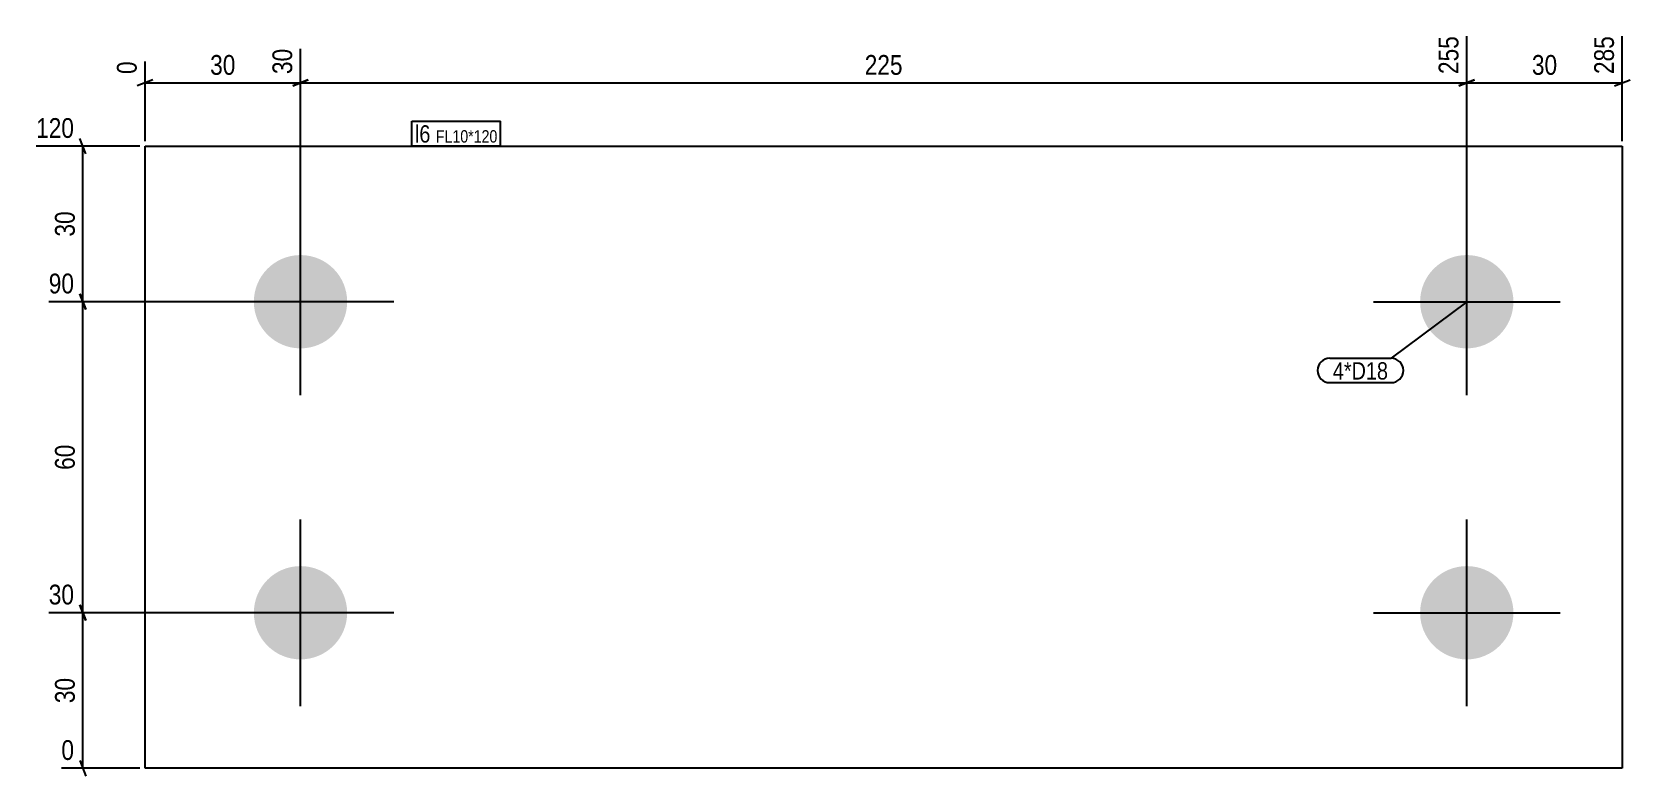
# Model space of a CAD drawing. Header units: millimetres. Extents: x 2 to 311, y 3 to 147.
import ezdxf

# ---------------------------------------------------------------- set-up
doc = ezdxf.new("R2010")
doc.units = ezdxf.units.MM
for name, color, linetype in [('MÅLSÆTNING', 7, 'Continuous'), ('STÅL', 7, 'Continuous'), ('TEKST', 7, 'Continuous')]:
    doc.layers.add(name, color=color, linetype=linetype)
doc.styles.add('Arial Narrow', font='ARIALN.TTF', dxfattribs={"height": 0.2})

msp = doc.modelspace()

# ---------------------------------------------------------------- hatches: boundary and pattern name
at = {"layer": 'STÅL', "linetype": 'Continuous'}
for points in [[(54.01, 85.5, -1), (54.01, 103.5, -1)], [(279.01, 103.5, -1), (279.01, 85.5, -1)], [(54.01, 25.5, -1), (54.01, 43.5, -1)], [(279.01, 43.5, -1), (279.01, 25.5, -1)]]:
    msp.add_hatch(color=3, dxfattribs=at).paths.add_polyline_path(points)

# ---------------------------------------------------------------- linework, layer by layer
at = {"layer": 'MÅLSÆTNING', "color": 7, "linetype": 'Continuous'}
for p, q in [((279.01, 95.5), (279.01, 145.74)), ((279.01, 95.5), (279.01, 145.74)), ((309.01, 125.5), (309.01, 145.74)), ((54.01, 95.5), (54.01, 143.3)), ((54.01, 95.5), (54.01, 143.3)), ((24.01, 125.5), (24.01, 140.86)), ((25.51, 137.32), (22.51, 136.12)), ((24.01, 136.72), (54.01, 136.72)), ((55.51, 137.32), (52.51, 136.12)), ((52.51, 136.12), (55.51, 137.32)), ((54.01, 136.72), (279.01, 136.72)), ((280.51, 137.32), (277.51, 136.12)), ((277.51, 136.12), (280.51, 137.32)), ((279.01, 136.72), (309.01, 136.72)), ((307.51, 136.12), (310.51, 137.32)), ((23.01, 124.5), (3, 124.5)), ((12.61, 123), (11.41, 126)), ((12.61, 93), (11.41, 96)), ((53.01, 94.5), (5.44, 94.5)), ((12.01, 34.5), (12.01, 94.5)), ((53.01, 34.5), (5.44, 34.5)), ((53.01, 34.5), (5.44, 34.5)), ((11.41, 36), (12.61, 33)), ((12.61, 33), (11.41, 36)), ((12.01, 4.5), (12.01, 34.5)), ((23.01, 4.5), (7.88, 4.5)), ((11.41, 6), (12.61, 3))]:
    msp.add_line(p, q, dxfattribs=at)
at = {"layer": 'STÅL', "color": 2, "linetype": 'Continuous'}
for p, q in [((24.01, 4.5), (24.01, 124.5)), ((24.01, 124.5), (309.01, 124.5)), ((309.01, 124.5), (309.01, 4.5)), ((309.01, 4.5), (24.01, 4.5))]:
    msp.add_line(p, q, dxfattribs=at)
at = {"layer": 'STÅL', "color": 3, "linetype": 'Continuous'}
for p, q in [((54.01, 76.5), (54.01, 112.5)), ((279.01, 76.5), (279.01, 112.5)), ((72.01, 94.5), (36.01, 94.5)), ((261.01, 94.5), (297.01, 94.5)), ((54.01, 16.5), (54.01, 52.5)), ((279.01, 16.5), (279.01, 52.5)), ((72.01, 34.5), (36.01, 34.5)), ((261.01, 34.5), (297.01, 34.5))]:
    msp.add_line(p, q, dxfattribs=at)

# ---------------------------------------------------------------- wipeouts: each hides what was drawn before it
at = {"color": 0}
msp.add_wipeout([(263.83, 79.49), (263.83, 82.99), (253.18, 82.99), (253.18, 79.49)], dxfattribs=at).dxf.layer = 'TEKST'

# ---------------------------------------------------------------- next in the draw order: wipeouts: each hides what was drawn before it
at = {"color": 0, "linetype": 'Continuous'}
for points in [[(278.21, 146.54), (272.61, 146.54), (272.61, 137.62), (278.21, 137.62)], [(308.21, 146.54), (302.61, 146.54), (302.61, 137.62), (308.21, 137.62)], [(53.21, 144.1), (47.61, 144.1), (47.61, 137.62), (53.21, 137.62)], [(23.21, 141.66), (17.61, 141.66), (17.61, 137.62), (23.21, 137.62)], [(11.11, 95.3), (11.11, 100.9), (4.64, 100.9), (4.64, 95.3)], [(11.11, 35.3), (11.11, 40.9), (4.64, 40.9), (4.64, 35.3)], [(11.11, 5.3), (11.11, 10.9), (7.08, 10.9), (7.08, 5.3)]]:
    msp.add_wipeout(points, dxfattribs=at).dxf.layer = 'MÅLSÆTNING'
at = {"color": 0}
for points, layer in [([(42.25, 137.47), (42.25, 143.07), (35.78, 143.07), (35.78, 137.47)], 'MÅLSÆTNING'), ([(170.97, 137.47), (170.97, 143.07), (162.06, 143.07), (162.06, 137.47)], 'MÅLSÆTNING'), ([(297.25, 137.47), (297.25, 143.07), (290.78, 143.07), (290.78, 137.47)], 'MÅLSÆTNING'), ([(11.26, 67.74), (5.66, 67.74), (5.66, 61.26), (11.26, 61.26)], 'MÅLSÆTNING'), ([(11.26, 22.74), (5.66, 22.74), (5.66, 16.26), (11.26, 16.26)], 'MÅLSÆTNING'), ([(79.08, 125.2), (79.08, 128.7), (76.09, 128.7), (76.09, 125.2)], 'TEKST'), ([(263.83, 79.49), (263.83, 82.99), (253.18, 82.99), (253.18, 79.49)], 'TEKST')]:
    msp.add_wipeout(points, dxfattribs=at).dxf.layer = layer

# ---------------------------------------------------------------- next in the draw order: linework, layer by layer
at = {"layer": 'MÅLSÆTNING', "color": 7, "linetype": 'Continuous'}
for p, q in [((12.01, 94.5), (12.01, 124.5)), ((11.41, 96), (12.61, 93)), ((53.01, 94.5), (5.44, 94.5))]:
    msp.add_line(p, q, dxfattribs=at)
at = {"layer": 'TEKST', "color": 7, "linetype": 'Continuous'}
for p, q in [((279.01, 94.5), (264.43, 83.59)), ((252.58, 83.59), (264.43, 83.59)), ((252.58, 78.89), (264.43, 78.89))]:
    msp.add_line(p, q, dxfattribs=at)
for centre, start, end in [((252.58, 81.24), 90, 270), ((264.43, 81.24), 270, 90)]:
    msp.add_arc(centre, 2.35, start, end, dxfattribs=at)

# ---------------------------------------------------------------- next in the draw order: texts
at = {"layer": 'MÅLSÆTNING', "color": 3, "linetype": 'Continuous', "style": 'Arial Narrow'}
for s, height, p in [('255', 3.818, (277.41, 138.42)), ('285', 3.818, (307.41, 138.42)), ('30', 3.818, (52.41, 138.42)), ('0', 3.82, (22.41, 138.42))]:
    msp.add_text(s, height=height, rotation=90.0002, dxfattribs=at).set_placement(p)
at = {"layer": 'MÅLSÆTNING', "color": 3, "style": 'Arial Narrow'}
for s, p in [('30', (36.58, 138.27)), ('225', (162.86, 138.27)), ('30', (291.58, 138.27))]:
    msp.add_text(s, height=3.818, dxfattribs=at).set_placement(p)
at = {"layer": 'MÅLSÆTNING', "color": 3, "linetype": 'Continuous', "style": 'Arial Narrow'}
for s, height, p in [('90', 3.818, (5.44, 96.1)), ('30', 3.818, (5.44, 36.1)), ('0', 3.82, (7.88, 6.1))]:
    msp.add_text(s, height=height, dxfattribs=at).set_placement(p)
at = {"layer": 'MÅLSÆTNING', "color": 3, "style": 'Arial Narrow'}
for s, p in [('60', (10.46, 62.06)), ('30', (10.46, 17.06))]:
    msp.add_text(s, height=3.818, rotation=90.0002, dxfattribs=at).set_placement(p)
at = {"layer": 'TEKST', "color": 3, "style": 'Arial Narrow'}
msp.add_text('4*D18', height=3.34, dxfattribs=at).set_placement((253.18, 79.49))

# ---------------------------------------------------------------- next in the draw order: wipeouts: each hides what was drawn before it
at = {"color": 0}
msp.add_wipeout([(79.08, 125.2), (79.08, 128.7), (76.09, 128.7), (76.09, 125.2)], dxfattribs=at).dxf.layer = 'TEKST'

# ---------------------------------------------------------------- next in the draw order: linework, layer by layer
at = {"layer": 'TEKST', "color": 7, "linetype": 'Continuous'}
for p, q in [((75.49, 129.3), (92.61, 129.3)), ((75.49, 124.6), (75.49, 129.3))]:
    msp.add_line(p, q, dxfattribs=at)

# ---------------------------------------------------------------- next in the draw order: wipeouts: each hides what was drawn before it
at = {"color": 0, "linetype": 'Continuous'}
msp.add_wipeout([(11.11, 125.3), (11.11, 130.9), (2.2, 130.9), (2.2, 125.3)], dxfattribs=at).dxf.layer = 'MÅLSÆTNING'
at = {"color": 0}
for points, layer in [([(11.26, 112.74), (5.66, 112.74), (5.66, 106.26), (11.26, 106.26)], 'MÅLSÆTNING'), ([(92.01, 125.2), (92.01, 127.7), (80.13, 127.7), (80.13, 125.2)], 'TEKST')]:
    msp.add_wipeout(points, dxfattribs=at).dxf.layer = layer

# ---------------------------------------------------------------- next in the draw order: texts
at = {"layer": 'MÅLSÆTNING', "color": 3, "linetype": 'Continuous', "style": 'Arial Narrow'}
msp.add_text('120', height=3.818, dxfattribs=at).set_placement((3, 126.1))
at = {"layer": 'MÅLSÆTNING', "color": 3, "style": 'Arial Narrow'}
msp.add_text('30', height=3.818, rotation=90.0002, dxfattribs=at).set_placement((10.46, 107.06))

# ---------------------------------------------------------------- next in the draw order: wipeouts: each hides what was drawn before it
at = {"color": 0}
msp.add_wipeout([(92.01, 125.2), (92.01, 127.7), (80.13, 127.7), (80.13, 125.2)], dxfattribs=at).dxf.layer = 'TEKST'

# ---------------------------------------------------------------- next in the draw order: linework, layer by layer
at = {"layer": 'TEKST', "color": 7, "linetype": 'Continuous'}
for p, q in [((92.61, 124.6), (92.61, 129.3)), ((75.49, 124.6), (92.61, 124.6))]:
    msp.add_line(p, q, dxfattribs=at)

# ---------------------------------------------------------------- next in the draw order: texts
at = {"layer": 'TEKST', "color": 3, "style": 'Arial Narrow'}
for s, height, p in [('l6', 3.34, (76.09, 125.2)), ('FL10*120', 2.386, (80.13, 125.2))]:
    msp.add_text(s, height=height, dxfattribs=at).set_placement(p)

doc.saveas('drawing.dxf')
